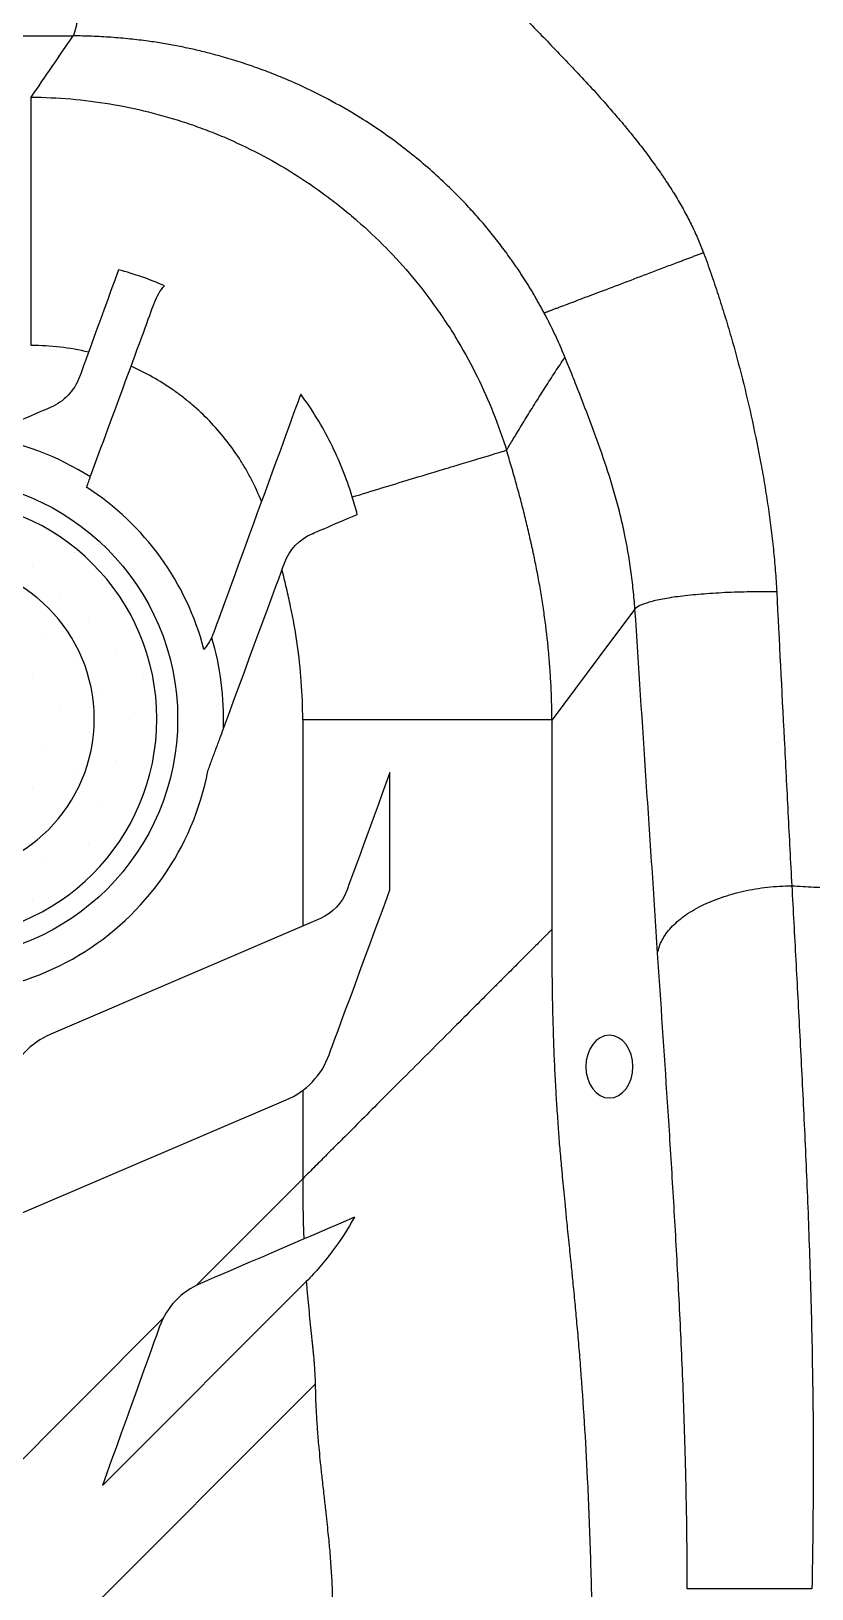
# Model space of a CAD drawing. Header units: inches. Extents: x -1 to 81, y -22 to 129.
# Drawn here: x 51.28 to 57.51, y 43.18 to 55.61 of the extents above; entities that cross this region are included whole.
import ezdxf

# ---------------------------------------------------------------- set-up
doc = ezdxf.new("R2010")
doc.units = ezdxf.units.IN
doc.header["$MEASUREMENT"] = 0
doc.layers.add('1', color=4, linetype='Continuous')

# ---------------------------------------------------------------- blocks, each defined once
blk = doc.blocks.new('*X7')
at = {"color": 0}
for p, q in [((200.597, 336.892), (200.597, 336.892)), ((200.995, 336.76), (200.995, 336.76)), ((200.332, 336.627), (200.332, 336.627)), ((201.393, 336.627), (201.393, 336.627)), ((199.669, 336.494), (199.669, 336.494)), ((200.73, 336.494), (200.73, 336.494)), ((201.791, 336.494), (201.791, 336.494)), ((200.067, 336.362), (200.067, 336.362)), ((201.128, 336.362), (201.128, 336.362)), ((202.188, 336.362), (202.188, 336.362)), ((199.404, 336.229), (199.404, 336.229)), ((200.465, 336.229), (200.465, 336.229)), ((201.525, 336.229), (201.525, 336.229)), ((202.586, 336.229), (202.586, 336.229)), ((199.802, 336.097), (199.802, 336.097)), ((200.863, 336.097), (200.863, 336.097)), ((201.923, 336.097), (201.923, 336.097)), ((199.537, 335.832), (199.537, 335.832)), ((200.2, 335.964), (200.2, 335.964)), ((200.597, 335.832), (200.597, 335.832)), ((201.26, 335.964), (201.26, 335.964)), ((201.658, 335.832), (201.658, 335.832)), ((202.321, 335.964), (202.321, 335.964)), ((202.719, 335.832), (202.719, 335.832)), ((199.934, 335.699), (199.934, 335.699)), ((200.995, 335.699), (200.995, 335.699)), ((202.056, 335.699), (202.056, 335.699)), ((199.272, 335.566), (199.272, 335.566)), ((200.332, 335.566), (200.332, 335.566)), ((201.393, 335.566), (201.393, 335.566)), ((202.454, 335.566), (202.454, 335.566)), ((199.669, 335.434), (199.669, 335.434)), ((200.73, 335.434), (200.73, 335.434)), ((201.791, 335.434), (201.791, 335.434)), ((202.851, 335.434), (202.851, 335.434)), ((199.006, 335.301), (199.006, 335.301)), ((200.067, 335.301), (200.067, 335.301)), ((201.128, 335.301), (201.128, 335.301)), ((202.188, 335.301), (202.188, 335.301)), ((199.404, 335.169), (199.404, 335.169)), ((200.465, 335.169), (200.465, 335.169)), ((201.525, 335.169), (201.525, 335.169)), ((202.586, 335.169), (202.586, 335.169)), ((199.802, 335.036), (199.802, 335.036)), ((200.863, 335.036), (200.863, 335.036)), ((201.923, 335.036), (201.923, 335.036)), ((202.984, 335.036), (202.984, 335.036)), ((199.139, 334.903), (199.139, 334.903)), ((200.2, 334.903), (200.2, 334.903)), ((201.26, 334.903), (201.26, 334.903)), ((202.321, 334.903), (202.321, 334.903)), ((199.537, 334.771), (199.537, 334.771)), ((199.934, 334.638), (199.934, 334.638)), ((200.597, 334.771), (200.597, 334.771)), ((200.995, 334.638), (200.995, 334.638)), ((201.658, 334.771), (201.658, 334.771)), ((202.056, 334.638), (202.056, 334.638)), ((202.719, 334.771), (202.719, 334.771)), ((199.272, 334.506), (199.272, 334.506)), ((200.332, 334.506), (200.332, 334.506)), ((201.393, 334.506), (201.393, 334.506)), ((202.454, 334.506), (202.454, 334.506)), ((199.669, 334.373), (199.669, 334.373)), ((200.73, 334.373), (200.73, 334.373)), ((201.791, 334.373), (201.791, 334.373)), ((202.851, 334.373), (202.851, 334.373)), ((199.006, 334.241), (199.006, 334.241)), ((200.067, 334.241), (200.067, 334.241)), ((201.128, 334.241), (201.128, 334.241)), ((202.188, 334.241), (202.188, 334.241)), ((199.404, 334.108), (199.404, 334.108)), ((200.465, 334.108), (200.465, 334.108)), ((201.525, 334.108), (201.525, 334.108)), ((202.586, 334.108), (202.586, 334.108)), ((199.802, 333.975), (199.802, 333.975)), ((200.863, 333.975), (200.863, 333.975)), ((201.923, 333.975), (201.923, 333.975)), ((200.2, 333.843), (200.2, 333.843)), ((201.26, 333.843), (201.26, 333.843)), ((202.321, 333.843), (202.321, 333.843)), ((199.537, 333.71), (199.537, 333.71)), ((200.597, 333.71), (200.597, 333.71)), ((201.658, 333.71), (201.658, 333.71)), ((199.934, 333.578), (199.934, 333.578)), ((200.332, 333.445), (200.332, 333.445)), ((200.995, 333.578), (200.995, 333.578)), ((201.393, 333.445), (201.393, 333.445)), ((202.056, 333.578), (202.056, 333.578)), ((202.454, 333.445), (202.454, 333.445)), ((199.669, 333.312), (199.669, 333.312)), ((200.73, 333.312), (200.73, 333.312)), ((201.791, 333.312), (201.791, 333.312)), ((200.067, 333.18), (200.067, 333.18)), ((201.128, 333.18), (201.128, 333.18)), ((200.465, 333.047), (200.465, 333.047)), ((201.525, 333.047), (201.525, 333.047)), ((200.863, 332.915), (200.863, 332.915))]:
    blk.add_line(p, q, dxfattribs=at)
blk = doc.blocks.new('DRAIN')
at = {"layer": '1', "color": 2}
for radius in [1.75, 1.25]:
    blk.add_circle((0, 0), radius, dxfattribs=at)
at = {"layer": '1', "color": 3, "xscale": 0.8339416050646733, "yscale": 0.8339416050646733, "zscale": 0.8339416050646733}
blk.add_blockref('*X7', (-167.604, -279.291), dxfattribs=at)
blk = doc.blocks.new('2026 PACE')
at = {"layer": '1', "color": 3, "linetype": 'Continuous', "lineweight": 25}
for p, q in [((56.598, 50.999), (56.404, 50.741)), ((56.404, 50.741), (55.936, 50.117)), ((55.936, 50.117), (53.946, 50.117)), ((53.946, 50.117), (53.946, 48.472)), ((55.936, 48.445), (55.936, 50.117)), ((54.642, 48.76), (54.642, 49.695)), ((53.946, 47.16), (53.946, 46.456)), ((53.946, 46.456), (53.094, 45.603)), ((52.347, 44.009), (53.974, 45.636)), ((52.831, 45.341), (49.938, 42.447)), ((41.302, 32.074), (54.046, 44.818))]:
    blk.add_line(p, q, dxfattribs=at)
blk.add_circle((51.032, 50.124), 1.916, dxfattribs=at)
for radius, start, end in [(2.283, 57.7198, 80.8424), (2.197, 14.6175, 57.2393), (2.283, 358.0414, 16.5885), (2.197, 252.5961, 349.1153)]:
    blk.add_arc((51.032, 50.124), radius, start, end, dxfattribs=at)
at = {"layer": '1', "color": 1, "extrusion": (0, 0, -1)}
blk.add_ellipse((56.394, 47.35), major_axis=(0, 0.25), ratio=0.752466, dxfattribs=at)
at = {"layer": '1', "color": 3, "linetype": 'Continuous', "lineweight": 25}
for points, knots in [([(52.113, 55.571), (52.114, 55.572), (52.115, 55.574), (52.117, 55.577), (52.118, 55.58), (52.12, 55.584), (52.122, 55.588), (52.124, 55.592), (52.125, 55.596), (52.127, 55.601), (52.128, 55.606), (52.13, 55.611), (52.131, 55.616), (52.133, 55.621), (52.134, 55.627), (52.136, 55.632), (52.137, 55.638), (52.139, 55.644), (52.14, 55.65), (52.141, 55.656), (52.143, 55.662), (52.144, 55.669), (52.145, 55.675), (52.146, 55.682), (52.148, 55.688), (52.149, 55.695), (52.15, 55.702), (52.151, 55.709), (52.152, 55.715), (52.153, 55.722), (52.154, 55.729), (52.155, 55.736), (52.156, 55.743), (52.157, 55.75), (52.158, 55.757), (52.159, 55.764), (52.16, 55.771), (52.161, 55.778), (52.162, 55.785), (52.163, 55.792), (52.164, 55.799), (52.165, 55.806), (52.165, 55.813), (52.166, 55.82), (52.167, 55.827), (52.168, 55.833), (52.169, 55.84), (52.173, 55.882), (52.181, 55.963), (52.191, 56.093), (52.199, 56.23), (52.207, 56.382), (52.213, 56.548), (52.217, 56.697), (52.219, 56.815), (52.22, 56.905), (52.22, 57.002), (52.22, 57.085), (52.22, 57.151), (52.22, 57.199), (52.219, 57.246), (52.219, 57.293), (52.218, 57.339), (52.217, 57.385), (52.216, 57.43), (52.214, 57.475), (52.213, 57.52), (52.212, 57.564), (52.21, 57.607), (52.209, 57.635), (52.208, 57.65)], [0, 0, 0, 0, 0.007204, 0.014303, 0.021302, 0.028203, 0.035009, 0.041724, 0.04835, 0.054889, 0.061344, 0.067718, 0.074011, 0.080225, 0.086363, 0.092426, 0.098415, 0.104331, 0.110175, 0.115948, 0.12165, 0.127284, 0.132848, 0.138343, 0.14377, 0.149129, 0.15442, 0.159643, 0.164799, 0.169888, 0.174909, 0.179863, 0.18475, 0.18957, 0.194323, 0.199009, 0.203628, 0.20818, 0.212666, 0.217084, 0.221435, 0.22572, 0.229937, 0.234088, 0.238173, 0.24219, 0.246141, 0.250025, 0.315037, 0.378191, 0.439712, 0.500005, 0.572403, 0.642814, 0.674888, 0.709366, 0.746274, 0.785666, 0.803798, 0.821861, 0.839858, 0.857792, 0.875669, 0.893496, 0.911282, 0.929038, 0.946774, 0.964504, 0.982243, 1, 1, 1, 1]), ([(54.161, 57.643), (54.166, 57.634), (54.175, 57.616), (54.188, 57.588), (54.203, 57.56), (54.217, 57.532), (54.232, 57.503), (54.248, 57.475), (54.264, 57.446), (54.281, 57.417), (54.298, 57.388), (54.315, 57.359), (54.333, 57.33), (54.351, 57.301), (54.369, 57.272), (54.389, 57.242), (54.408, 57.213), (54.428, 57.183), (54.448, 57.153), (54.489, 57.093), (54.556, 57.001), (54.65, 56.878), (54.749, 56.756), (54.843, 56.644), (54.938, 56.535), (55.036, 56.426), (55.147, 56.306), (55.269, 56.175), (55.403, 56.036), (55.548, 55.888), (55.678, 55.755), (55.802, 55.629), (55.909, 55.518), (56.021, 55.402), (56.135, 55.282), (56.25, 55.159), (56.36, 55.036), (56.452, 54.93), (56.523, 54.846), (56.578, 54.778), (56.624, 54.721), (56.668, 54.664), (56.71, 54.607), (56.751, 54.551), (56.791, 54.495), (56.829, 54.439), (56.866, 54.384), (56.901, 54.329), (56.935, 54.274), (56.967, 54.219), (56.997, 54.164), (57.026, 54.11), (57.053, 54.056), (57.079, 54.002), (57.103, 53.949), (57.125, 53.895), (57.138, 53.86), (57.145, 53.842)], [0, 0, 0, 0, 0.006435, 0.012936, 0.019502, 0.026131, 0.032822, 0.039572, 0.046382, 0.053249, 0.060172, 0.067151, 0.074185, 0.081274, 0.088417, 0.095616, 0.102871, 0.110182, 0.117551, 0.124978, 0.154642, 0.187454, 0.218895, 0.249978, 0.276453, 0.306125, 0.338985, 0.375023, 0.414147, 0.455784, 0.499999, 0.526924, 0.562484, 0.593675, 0.624979, 0.663372, 0.697063, 0.725969, 0.750014, 0.765334, 0.780478, 0.795445, 0.810235, 0.824849, 0.839285, 0.853548, 0.867641, 0.881567, 0.895329, 0.90893, 0.922372, 0.93566, 0.9488, 0.961798, 0.97466, 0.987393, 1, 1, 1, 1]), ([(45.768, 55.571), (45.831, 55.571), (45.963, 55.571), (46.147, 55.571), (46.35, 55.571), (46.561, 55.571), (46.773, 55.571), (47.037, 55.571), (47.357, 55.571), (47.753, 55.571), (48.147, 55.571), (48.542, 55.571), (48.945, 55.571), (49.344, 55.571), (49.74, 55.571), (50.13, 55.571), (50.492, 55.571), (50.812, 55.571), (51.077, 55.571), (51.308, 55.571), (51.518, 55.571), (51.716, 55.571), (51.882, 55.571), (52.014, 55.571), (52.08, 55.571), (52.113, 55.571)], [0, 0, 0, 0, 0.029438, 0.0625, 0.08737, 0.125, 0.16249, 0.1875, 0.25, 0.313466, 0.375, 0.436454, 0.5, 0.565644, 0.625, 0.687078, 0.75, 0.796578, 0.838256, 0.875, 0.905935, 0.9375, 0.96875, 0.984379, 1, 1, 1, 1]), ([(55.874, 53.361), (55.868, 53.371), (55.857, 53.393), (55.839, 53.425), (55.821, 53.457), (55.803, 53.489), (55.784, 53.521), (55.764, 53.553), (55.745, 53.585), (55.725, 53.617), (55.704, 53.649), (55.683, 53.681), (55.662, 53.713), (55.64, 53.745), (55.617, 53.778), (55.576, 53.836), (55.514, 53.919), (55.43, 54.025), (55.341, 54.129), (55.237, 54.243), (55.118, 54.364), (54.981, 54.491), (54.837, 54.613), (54.688, 54.729), (54.532, 54.839), (54.341, 54.96), (54.116, 55.087), (53.896, 55.192), (53.717, 55.266), (53.58, 55.318), (53.439, 55.365), (53.307, 55.405), (53.183, 55.438), (53.069, 55.466), (52.952, 55.49), (52.833, 55.512), (52.705, 55.531), (52.565, 55.548), (52.441, 55.559), (52.339, 55.565), (52.264, 55.569), (52.189, 55.571), (52.138, 55.571), (52.113, 55.571)], [0, 0, 0, 0, 0.008703, 0.017436, 0.0262, 0.034996, 0.043826, 0.05269, 0.061588, 0.070522, 0.079492, 0.088501, 0.097553, 0.106654, 0.115805, 0.125006, 0.156288, 0.18755, 0.218796, 0.250014, 0.291767, 0.333396, 0.375003, 0.416706, 0.458316, 0.5, 0.563535, 0.624992, 0.656062, 0.687208, 0.7185, 0.75, 0.774378, 0.799038, 0.823995, 0.849301, 0.874995, 0.905117, 0.937487, 0.952995, 0.968587, 0.984258, 1, 1, 1, 1]), ([(51.779, 55.083), (51.991, 55.082), (52.2, 55.063), (52.614, 54.995), (52.817, 54.944), (53.069, 54.861), (53.119, 54.843), (53.218, 54.805), (53.267, 54.786), (53.412, 54.724), (53.507, 54.679), (53.786, 54.534), (53.964, 54.423), (54.176, 54.265), (54.218, 54.233), (54.301, 54.166), (54.342, 54.132), (54.461, 54.028), (54.538, 53.956), (54.758, 53.731), (54.892, 53.57), (55.045, 53.355), (55.074, 53.311), (55.132, 53.223), (55.16, 53.178), (55.242, 53.041), (55.292, 52.948), (55.432, 52.665), (55.51, 52.469), (55.573, 52.267)], [0, 0, 0, 0, 0.125, 0.125, 0.25, 0.25, 0.28125, 0.28125, 0.3125, 0.3125, 0.375, 0.375, 0.5, 0.5, 0.53125, 0.53125, 0.5625, 0.5625, 0.625, 0.625, 0.75, 0.75, 0.78125, 0.78125, 0.8125, 0.8125, 0.875, 0.875, 1, 1, 1, 1]), ([(51.779, 53.102), (51.779, 53.222), (51.779, 53.341), (51.779, 53.576), (51.779, 53.691), (51.779, 53.915), (51.779, 54.023), (51.779, 54.228), (51.779, 54.325), (51.779, 54.505), (51.779, 54.588), (51.779, 54.737), (51.779, 54.803), (51.779, 54.917), (51.779, 54.965), (51.779, 55.039), (51.779, 55.066), (51.779, 55.083)], [0, 0, 0, 0, 0.125, 0.125, 0.25, 0.25, 0.375, 0.375, 0.5, 0.5, 0.625, 0.625, 0.75, 0.75, 0.875, 0.875, 1, 1, 1, 1]), ([(57.145, 53.842), (57.14, 53.84), (57.13, 53.836), (57.116, 53.831), (57.101, 53.825), (57.086, 53.819), (57.071, 53.814), (57.056, 53.808), (57.04, 53.802), (57.025, 53.797), (57.01, 53.791), (56.995, 53.785), (56.979, 53.779), (56.964, 53.773), (56.948, 53.767), (56.903, 53.75), (56.824, 53.721), (56.682, 53.667), (56.508, 53.6), (56.351, 53.541), (56.237, 53.498), (56.16, 53.469), (56.089, 53.442), (56.041, 53.424), (56.011, 53.413), (55.996, 53.407), (55.981, 53.401), (55.967, 53.396), (55.953, 53.391), (55.94, 53.386), (55.928, 53.381), (55.916, 53.377), (55.906, 53.373), (55.896, 53.369), (55.887, 53.366), (55.88, 53.363), (55.876, 53.361), (55.874, 53.361)], [0, 0, 0, 0, 0.009069, 0.018108, 0.027121, 0.036109, 0.045075, 0.05402, 0.062948, 0.071859, 0.080756, 0.08964, 0.098513, 0.107377, 0.116233, 0.125082, 0.186077, 0.250065, 0.370223, 0.499749, 0.561239, 0.623383, 0.686248, 0.749833, 0.766859, 0.784215, 0.801908, 0.819946, 0.838339, 0.857099, 0.876238, 0.89577, 0.91571, 0.936078, 0.956896, 0.978192, 1, 1, 1, 1]), ([(57.145, 53.842), (57.166, 53.786), (57.206, 53.675), (57.262, 53.508), (57.315, 53.34), (57.382, 53.116), (57.457, 52.835), (57.537, 52.497), (57.594, 52.214), (57.634, 51.988), (57.669, 51.761), (57.698, 51.534), (57.719, 51.307), (57.726, 51.193), (57.729, 51.137)], [0, 0, 0, 0, 0.0625, 0.125, 0.1875, 0.25, 0.375, 0.5, 0.625, 0.6875, 0.75, 0.875, 0.9375, 1, 1, 1, 1]), ([(52.476, 53.706), (52.313, 53.258), (52.165, 52.853), (52.165, 52.853), (52.124, 52.741), (52.04, 52.653), (51.931, 52.607), (51.931, 52.607), (51.707, 52.511), (51.396, 52.377)], [0.10769439, 0.10769439, 0.10769439, 0.10769439, 0.12121212, 0.12121212, 0.12121212, 0.15151515, 0.15151515, 0.15151515, 0.16081623, 0.16081623, 0.16081623, 0.16081623]), ([(52.251, 52.054), (52.471, 52.652), (52.763, 53.445), (52.763, 53.445), (52.781, 53.495), (52.808, 53.54), (52.842, 53.579)], [0.85992273, 0.85992273, 0.85992273, 0.85992273, 0.87878788, 0.87878788, 0.87878788, 0.89238448, 0.89238448, 0.89238448, 0.89238448]), ([(56.039, 53.009), (56.03, 53.031), (56, 53.102), (55.947, 53.219), (55.899, 53.314), (55.874, 53.361)], [0, 0, 0, 0, 0.0286658, 0.0911658, 0.1536658, 0.1536658, 0.1536658, 0.1536658]), ([(52.237, 53.049), (52.162, 53.067), (52.086, 53.08), (51.934, 53.098), (51.856, 53.102), (51.779, 53.102)], [0, 0, 0, 0, 0.5, 0.5, 1, 1, 1, 1]), ([(53.617, 51.858), (53.593, 51.918), (53.567, 51.976), (53.522, 52.062), (53.507, 52.09), (53.475, 52.145), (53.458, 52.173), (53.37, 52.308), (53.291, 52.408), (53.158, 52.546), (53.111, 52.589), (53.038, 52.652), (53.012, 52.672), (52.961, 52.712), (52.936, 52.731), (52.804, 52.822), (52.693, 52.884), (52.576, 52.936)], [0, 0, 0, 0, 0.125, 0.125, 0.1875, 0.1875, 0.25, 0.25, 0.5, 0.5, 0.625, 0.625, 0.6875, 0.6875, 0.75, 0.75, 1, 1, 1, 1]), ([(55.573, 52.267), (55.582, 52.282), (55.6, 52.312), (55.627, 52.357), (55.67, 52.428), (55.729, 52.525), (55.805, 52.647), (55.882, 52.769), (55.96, 52.89), (56.013, 52.969), (56.039, 53.009)], [0, 0, 0, 0, 0.058537, 0.117338, 0.176401, 0.33835, 0.501669, 0.666373, 0.832478, 1, 1, 1, 1]), ([(56.598, 50.999), (56.594, 51.051), (56.585, 51.154), (56.56, 51.359), (56.525, 51.562), (56.479, 51.763), (56.426, 51.961), (56.347, 52.206), (56.241, 52.497), (56.148, 52.738), (56.08, 52.909), (56.05, 52.983), (56.039, 53.009)], [0.1536658, 0.1536658, 0.1536658, 0.1536658, 0.2161658, 0.2786658, 0.4036658, 0.4661658, 0.5286658, 0.6536658, 0.7786658, 0.9036658, 0.9661658, 1, 1, 1, 1]), ([(53.93, 52.714), (53.848, 52.488), (53.232, 50.804), (53.232, 50.804), (53.228, 50.794), (53.224, 50.785), (53.22, 50.776)], [0.09294334, 0.09294334, 0.09294334, 0.09294334, 0.12121212, 0.12121212, 0.12121212, 0.12396687, 0.12396687, 0.12396687, 0.12396687]), ([(54.341, 51.894), (54.296, 52.043), (54.239, 52.186), (54.102, 52.459), (54.022, 52.59), (53.93, 52.714)], [0, 0, 0, 0, 0.5, 0.5, 1, 1, 1, 1]), ([(54.341, 51.894), (54.503, 51.943), (54.657, 51.99), (54.937, 52.075), (55.064, 52.113), (55.279, 52.178), (55.369, 52.205), (55.504, 52.246), (55.55, 52.26), (55.573, 52.267)], [0, 0, 0, 0, 0.25, 0.25, 0.5, 0.5, 0.75, 0.75, 1, 1, 1, 1]), ([(55.936, 50.117), (55.935, 50.132), (55.935, 50.163), (55.934, 50.209), (55.933, 50.255), (55.932, 50.3), (55.93, 50.346), (55.928, 50.399), (55.924, 50.46), (55.918, 50.551), (55.905, 50.71), (55.884, 50.891), (55.857, 51.071), (55.839, 51.183), (55.822, 51.272), (55.809, 51.339), (55.8, 51.386), (55.794, 51.414), (55.792, 51.425), (55.787, 51.445), (55.783, 51.467), (55.778, 51.489), (55.774, 51.506), (55.77, 51.522), (55.763, 51.556), (55.746, 51.628), (55.725, 51.716), (55.703, 51.805), (55.686, 51.871), (55.668, 51.937), (55.644, 52.025), (55.613, 52.135), (55.586, 52.222), (55.573, 52.267)], [0, 0, 0, 0, 0.020995, 0.041977, 0.062948, 0.083906, 0.104853, 0.125788, 0.157109, 0.188414, 0.250906, 0.375614, 0.437896, 0.500164, 0.531301, 0.562444, 0.593596, 0.596712, 0.601386, 0.609176, 0.62476, 0.632553, 0.640347, 0.648141, 0.655937, 0.687127, 0.749551, 0.780788, 0.812043, 0.843101, 0.87461, 0.936696, 1, 1, 1, 1]), ([(52.221, 51.971), (52.227, 51.989), (52.233, 52.004), (52.241, 52.025), (52.243, 52.031), (52.248, 52.043), (52.25, 52.049), (52.251, 52.054)], [0, 0, 0, 0, 0.5, 0.5, 0.75, 0.75, 1, 1, 1, 1]), ([(53.314, 50.046), (53.523, 50.615), (53.801, 51.367), (53.801, 51.367), (53.839, 51.473), (53.919, 51.557), (54.022, 51.601), (54.022, 51.601), (54.167, 51.663), (54.382, 51.755)], [0.85994294, 0.85994294, 0.85994294, 0.85994294, 0.87878788, 0.87878788, 0.87878788, 0.90909091, 0.90909091, 0.90909091, 0.91674912, 0.91674912, 0.91674912, 0.91674912]), ([(53.946, 50.117), (53.946, 50.321), (53.931, 50.523), (53.888, 50.822), (53.87, 50.921), (53.839, 51.069), (53.828, 51.118), (53.805, 51.216), (53.793, 51.265), (53.781, 51.314)], [0, 0, 0, 0, 0.5, 0.5, 0.75, 0.75, 0.875, 0.875, 1, 1, 1, 1]), ([(57.729, 51.137), (57.694, 51.137), (57.625, 51.138), (57.52, 51.137), (57.417, 51.135), (57.316, 51.131), (57.218, 51.125), (57.095, 51.116), (56.955, 51.102), (56.815, 51.08), (56.706, 51.055), (56.632, 51.028), (56.605, 51.009), (56.598, 50.999)], [0, 0, 0, 0, 0.0625, 0.125, 0.1875, 0.25, 0.3125, 0.375, 0.5, 0.625, 0.75, 0.875, 1, 1, 1, 1]), ([(57.729, 51.137), (57.749, 50.745), (57.769, 50.353), (57.799, 49.766), (57.809, 49.57), (57.824, 49.277), (57.829, 49.18), (57.839, 48.985), (57.844, 48.889), (57.85, 48.793)], [0, 0, 0, 0, 0.5, 0.5, 0.75, 0.75, 0.875, 0.875, 1, 1, 1, 1]), ([(56.779, 48.256), (56.764, 48.484), (56.749, 48.713), (56.719, 49.17), (56.703, 49.399), (56.658, 50.085), (56.628, 50.542), (56.598, 50.999)], [0, 0, 0, 0, 0.25, 0.25, 0.5, 0.5, 1, 1, 1, 1]), ([(53.22, 50.776), (53.213, 50.761), (53.205, 50.745), (53.185, 50.712), (53.172, 50.695), (53.158, 50.678)], [0, 0, 0, 0, 0.5, 0.5, 1, 1, 1, 1]), ([(53.189, 49.709), (53.2, 49.739), (53.211, 49.768), (53.233, 49.826), (53.243, 49.855), (53.259, 49.898), (53.264, 49.912), (53.275, 49.94), (53.28, 49.954), (53.295, 49.995), (53.305, 50.021), (53.314, 50.046)], [0, 0, 0, 0, 0.25, 0.25, 0.5, 0.5, 0.625, 0.625, 0.75, 0.75, 1, 1, 1, 1]), ([(54.642, 49.695), (54.472, 49.228), (54.298, 48.755), (54.298, 48.755), (54.261, 48.654), (54.185, 48.575), (54.087, 48.533), (54.087, 48.533), (51.935, 47.608), (51.935, 47.608), (51.775, 47.54), (51.652, 47.411), (51.593, 47.248), (51.593, 47.248), (50.927, 45.394), (50.927, 45.394), (50.89, 45.294), (50.814, 45.214), (50.716, 45.172), (50.716, 45.172), (48.551, 44.252), (48.551, 44.252), (48.392, 44.185), (48.269, 44.055), (48.21, 43.892), (48.21, 43.892), (47.536, 42.056), (47.536, 42.056), (47.499, 41.955), (47.423, 41.875), (47.325, 41.833), (47.325, 41.833), (45.173, 40.909), (45.173, 40.909), (45.014, 40.841), (44.891, 40.711), (44.831, 40.549), (44.831, 40.549), (44.173, 38.698), (44.173, 38.698), (44.136, 38.597), (44.06, 38.517), (43.962, 38.475), (43.962, 38.475), (41.798, 37.555), (41.798, 37.555), (41.638, 37.488), (41.515, 37.358), (41.456, 37.195), (41.456, 37.195), (40.782, 35.359), (40.782, 35.359), (40.745, 35.258), (40.67, 35.178), (40.571, 35.137), (40.571, 35.137), (38.419, 34.212), (38.419, 34.212), (38.26, 34.144), (38.137, 34.014), (38.077, 33.852), (38.077, 33.852), (37.411, 31.998), (37.411, 31.998), (37.375, 31.898), (37.299, 31.818), (37.2, 31.776), (37.2, 31.776), (37.054, 31.714), (36.837, 31.622)], [0.1058259, 0.1058259, 0.1058259, 0.1058259, 0.1212121, 0.1212121, 0.1212121, 0.1515152, 0.1515152, 0.1515152, 0.1818182, 0.1818182, 0.1818182, 0.2121212, 0.2121212, 0.2121212, 0.2424242, 0.2424242, 0.2424242, 0.2727273, 0.2727273, 0.2727273, 0.3030303, 0.3030303, 0.3030303, 0.3333333, 0.3333333, 0.3333333, 0.3636364, 0.3636364, 0.3636364, 0.3939394, 0.3939394, 0.3939394, 0.4242424, 0.4242424, 0.4242424, 0.4545455, 0.4545455, 0.4545455, 0.4848485, 0.4848485, 0.4848485, 0.5151515, 0.5151515, 0.5151515, 0.5454545, 0.5454545, 0.5454545, 0.5757576, 0.5757576, 0.5757576, 0.6060606, 0.6060606, 0.6060606, 0.6363636, 0.6363636, 0.6363636, 0.6666667, 0.6666667, 0.6666667, 0.6969697, 0.6969697, 0.6969697, 0.7272727, 0.7272727, 0.7272727, 0.7575758, 0.7575758, 0.7575758, 0.7654586, 0.7654586, 0.7654586, 0.7654586]), ([(57.85, 48.793), (57.908, 48.789), (58.025, 48.783), (58.2, 48.773), (58.375, 48.764), (58.55, 48.755), (58.725, 48.747), (58.901, 48.739), (59.076, 48.731), (59.251, 48.723), (59.427, 48.716), (59.602, 48.709), (59.777, 48.702), (59.953, 48.695), (60.128, 48.689), (60.303, 48.683), (60.479, 48.678), (60.654, 48.673), (60.83, 48.668), (61.005, 48.663), (61.181, 48.659), (61.356, 48.654), (61.532, 48.651), (61.707, 48.647), (61.883, 48.644), (62.058, 48.641), (62.234, 48.638), (62.41, 48.636), (62.585, 48.634), (62.761, 48.632), (62.936, 48.631), (63.112, 48.63), (63.288, 48.629), (63.463, 48.628), (63.639, 48.628), (63.814, 48.628), (63.99, 48.628), (64.166, 48.629), (64.341, 48.63), (64.517, 48.631), (64.693, 48.633), (64.868, 48.635), (65.044, 48.637), (65.219, 48.639), (65.395, 48.642), (65.57, 48.645), (65.746, 48.648), (65.922, 48.652), (66.097, 48.656), (66.273, 48.66), (66.448, 48.664), (66.624, 48.669), (66.799, 48.674), (66.974, 48.68), (67.15, 48.685), (67.325, 48.691), (67.501, 48.697), (67.676, 48.704), (67.851, 48.711), (68.027, 48.718), (68.202, 48.725), (68.377, 48.733), (68.553, 48.741), (68.728, 48.749), (68.903, 48.758), (69.078, 48.767), (69.253, 48.776), (69.477, 48.788), (69.75, 48.804), (70.072, 48.823), (70.393, 48.843), (70.714, 48.864), (71.036, 48.886), (71.356, 48.91), (71.677, 48.934), (71.998, 48.959), (72.318, 48.985), (72.639, 49.012), (72.959, 49.04), (73.279, 49.069), (73.492, 49.089), (73.599, 49.099)], [0, 0, 0, 0, 0.011127, 0.022254, 0.033381, 0.044507, 0.055634, 0.06676, 0.077886, 0.089012, 0.100138, 0.111264, 0.12239, 0.133515, 0.14464, 0.155766, 0.166891, 0.178016, 0.189141, 0.200267, 0.211392, 0.222517, 0.233643, 0.244768, 0.255894, 0.26702, 0.278145, 0.289271, 0.300397, 0.311524, 0.32265, 0.333777, 0.344903, 0.35603, 0.367157, 0.378283, 0.38941, 0.400537, 0.411663, 0.42279, 0.433916, 0.445043, 0.456169, 0.467295, 0.478421, 0.489547, 0.500672, 0.511797, 0.522923, 0.534048, 0.545173, 0.556298, 0.567424, 0.578549, 0.589674, 0.6008, 0.611925, 0.623051, 0.634177, 0.645303, 0.656429, 0.667555, 0.678682, 0.689808, 0.700935, 0.712062, 0.723189, 0.734316, 0.754755, 0.775195, 0.795634, 0.816072, 0.836509, 0.856946, 0.877382, 0.897818, 0.918254, 0.93869, 0.959126, 0.979563, 1, 1, 1, 1]), ([(37.579, 31.562), (37.758, 32.046), (37.944, 32.55), (37.944, 32.55), (37.981, 32.65), (38.057, 32.73), (38.155, 32.772), (38.155, 32.772), (40.3, 33.688), (40.3, 33.688), (40.458, 33.756), (40.581, 33.885), (40.641, 34.048), (40.641, 34.048), (41.323, 35.894), (41.323, 35.894), (41.359, 35.994), (41.435, 36.074), (41.533, 36.116), (41.533, 36.116), (43.678, 37.032), (43.678, 37.032), (43.837, 37.1), (43.96, 37.229), (44.019, 37.391), (44.019, 37.391), (44.698, 39.247), (44.698, 39.247), (44.735, 39.347), (44.81, 39.427), (44.908, 39.469), (44.908, 39.469), (47.054, 40.385), (47.054, 40.385), (47.212, 40.453), (47.335, 40.582), (47.395, 40.744), (47.395, 40.744), (48.077, 42.591), (48.077, 42.591), (48.113, 42.691), (48.189, 42.771), (48.287, 42.813), (48.287, 42.813), (50.432, 43.729), (50.432, 43.729), (50.591, 43.796), (50.714, 43.926), (50.773, 44.088), (50.773, 44.088), (51.46, 45.946), (51.46, 45.946), (51.496, 46.047), (51.572, 46.126), (51.67, 46.168), (51.67, 46.168), (53.815, 47.084), (53.815, 47.084), (53.974, 47.152), (54.097, 47.281), (54.156, 47.444), (54.156, 47.444), (54.441, 48.214), (54.642, 48.76)], [0.256938, 0.256938, 0.256938, 0.256938, 0.2727273, 0.2727273, 0.2727273, 0.3030303, 0.3030303, 0.3030303, 0.3333333, 0.3333333, 0.3333333, 0.3636364, 0.3636364, 0.3636364, 0.3939394, 0.3939394, 0.3939394, 0.4242424, 0.4242424, 0.4242424, 0.4545455, 0.4545455, 0.4545455, 0.4848485, 0.4848485, 0.4848485, 0.5151515, 0.5151515, 0.5151515, 0.5454545, 0.5454545, 0.5454545, 0.5757576, 0.5757576, 0.5757576, 0.6060606, 0.6060606, 0.6060606, 0.6363636, 0.6363636, 0.6363636, 0.6666667, 0.6666667, 0.6666667, 0.6969697, 0.6969697, 0.6969697, 0.7272727, 0.7272727, 0.7272727, 0.7575758, 0.7575758, 0.7575758, 0.7878788, 0.7878788, 0.7878788, 0.8181818, 0.8181818, 0.8181818, 0.8484848, 0.8484848, 0.8484848, 0.8680595, 0.8680595, 0.8680595, 0.8680595]), ([(56.779, 48.256), (56.785, 48.291), (56.797, 48.326), (56.833, 48.394), (56.857, 48.428), (56.917, 48.492), (56.952, 48.523), (57.033, 48.581), (57.078, 48.608), (57.177, 48.658), (57.231, 48.68), (57.344, 48.719), (57.404, 48.736), (57.527, 48.763), (57.591, 48.774), (57.72, 48.788), (57.785, 48.792), (57.85, 48.792)], [0, 0, 0, 0, 0.125, 0.125, 0.25, 0.25, 0.375, 0.375, 0.5, 0.5, 0.625, 0.625, 0.75, 0.75, 0.875, 0.875, 1, 1, 1, 1]), ([(57.85, 48.793), (57.86, 48.597), (57.871, 48.4), (57.892, 48.001), (57.903, 47.8), (57.924, 47.39), (57.935, 47.181), (57.95, 46.861), (57.955, 46.753), (57.965, 46.534), (57.97, 46.424), (57.983, 46.088), (57.991, 45.857), (58.002, 45.499), (58.005, 45.378), (58.011, 45.129), (58.013, 45.003), (58.017, 44.743), (58.019, 44.61), (58.02, 44.44), (58.02, 44.405), (58.02, 44.336), (58.02, 44.301), (58.02, 44.196), (58.02, 44.126), (58.02, 43.914), (58.019, 43.77), (58.015, 43.48), (58.013, 43.333), (58.01, 43.185)], [0, 0, 0, 0, 0.125, 0.125, 0.25, 0.25, 0.375, 0.375, 0.4375, 0.4375, 0.5, 0.5, 0.625, 0.625, 0.6875, 0.6875, 0.75, 0.75, 0.8125, 0.8125, 0.828125, 0.828125, 0.84375, 0.84375, 0.875, 0.875, 0.9375, 0.9375, 1, 1, 1, 1]), ([(55.936, 48.445), (55.935, 48.444), (55.933, 48.442), (55.93, 48.439), (55.926, 48.436), (55.923, 48.432), (55.919, 48.428), (55.914, 48.423), (55.909, 48.419), (55.904, 48.414), (55.899, 48.408), (55.893, 48.402), (55.887, 48.396), (55.88, 48.39), (55.873, 48.383), (55.866, 48.375), (55.858, 48.368), (55.85, 48.359), (55.834, 48.343), (55.808, 48.317), (55.767, 48.277), (55.721, 48.23), (55.671, 48.18), (55.617, 48.126), (55.57, 48.08), (55.531, 48.04), (55.492, 48.001), (55.426, 47.935), (55.318, 47.827), (55.156, 47.665), (54.962, 47.471), (54.761, 47.27), (54.582, 47.092), (54.421, 46.93), (54.302, 46.811), (54.224, 46.733), (54.182, 46.691), (54.139, 46.648), (54.093, 46.602), (54.046, 46.555), (53.997, 46.506), (53.963, 46.473), (53.946, 46.456)], [0, 0, 0, 0, 0.006862, 0.013783, 0.020763, 0.027803, 0.034903, 0.042064, 0.049286, 0.056571, 0.06392, 0.071334, 0.07881, 0.086349, 0.09395, 0.101613, 0.109339, 0.11713, 0.124987, 0.154324, 0.184937, 0.216846, 0.250073, 0.280447, 0.312547, 0.328162, 0.343778, 0.375013, 0.428929, 0.500012, 0.597705, 0.68122, 0.749979, 0.815256, 0.874998, 0.890817, 0.907318, 0.924501, 0.942364, 0.960905, 0.980117, 1, 1, 1, 1]), ([(56.273, 41.406), (56.273, 41.427), (56.273, 41.469), (56.273, 41.532), (56.273, 41.594), (56.273, 41.656), (56.272, 41.717), (56.272, 41.778), (56.272, 41.839), (56.272, 41.899), (56.271, 41.959), (56.271, 42.019), (56.27, 42.078), (56.27, 42.137), (56.269, 42.195), (56.269, 42.253), (56.268, 42.311), (56.267, 42.368), (56.267, 42.424), (56.266, 42.481), (56.265, 42.537), (56.264, 42.592), (56.263, 42.647), (56.263, 42.702), (56.262, 42.757), (56.261, 42.811), (56.259, 42.864), (56.257, 43.001), (56.251, 43.219), (56.243, 43.512), (56.232, 43.794), (56.218, 44.131), (56.196, 44.519), (56.172, 44.866), (56.151, 45.125), (56.136, 45.299), (56.12, 45.47), (56.105, 45.624), (56.089, 45.783), (56.075, 45.917), (56.063, 46.034), (56.055, 46.116), (56.048, 46.183), (56.041, 46.259), (56.032, 46.345), (56.023, 46.444), (56.012, 46.56), (56, 46.693), (55.988, 46.852), (55.977, 47.014), (55.966, 47.187), (55.957, 47.366), (55.951, 47.512), (55.948, 47.618), (55.946, 47.682), (55.944, 47.747), (55.942, 47.813), (55.941, 47.88), (55.94, 47.948), (55.939, 48.016), (55.938, 48.086), (55.937, 48.156), (55.936, 48.227), (55.936, 48.299), (55.936, 48.371), (55.936, 48.42), (55.936, 48.445)], [0, 0, 0, 0, 0.007882, 0.015714, 0.023497, 0.031232, 0.038918, 0.046557, 0.054147, 0.061691, 0.069187, 0.076637, 0.084041, 0.091399, 0.098712, 0.10598, 0.113204, 0.120383, 0.12752, 0.134613, 0.141663, 0.148671, 0.155638, 0.162563, 0.169448, 0.176292, 0.183097, 0.189863, 0.228772, 0.266781, 0.304009, 0.340584, 0.403502, 0.467718, 0.496208, 0.526, 0.552656, 0.581846, 0.604885, 0.635672, 0.652434, 0.666695, 0.678455, 0.687715, 0.705958, 0.722788, 0.738207, 0.763795, 0.787579, 0.812645, 0.836683, 0.861993, 0.886969, 0.895294, 0.903659, 0.912071, 0.920534, 0.929057, 0.937643, 0.946299, 0.95503, 0.963842, 0.97274, 0.981729, 0.990814, 1, 1, 1, 1]), ([(57.015, 43.185), (57.015, 43.416), (57.013, 43.647), (57.007, 43.936), (57.006, 43.994), (57.004, 44.109), (57.002, 44.167), (56.998, 44.338), (56.994, 44.451), (56.983, 44.785), (56.974, 45.003), (56.954, 45.43), (56.943, 45.64), (56.926, 45.952), (56.92, 46.055), (56.908, 46.26), (56.902, 46.362), (56.884, 46.666), (56.871, 46.867), (56.832, 47.465), (56.805, 47.859), (56.779, 48.256)], [0, 0, 0, 0, 0.125, 0.125, 0.15625, 0.15625, 0.1875, 0.1875, 0.25, 0.25, 0.375, 0.375, 0.5, 0.5, 0.5625, 0.5625, 0.625, 0.625, 0.75, 0.75, 1, 1, 1, 1]), ([(53.946, 46.456), (53.946, 46.445), (53.946, 46.422), (53.947, 46.389), (53.947, 46.357), (53.947, 46.325), (53.947, 46.294), (53.948, 46.264), (53.948, 46.235), (53.948, 46.206), (53.949, 46.177), (53.949, 46.15), (53.95, 46.123), (53.951, 46.097), (53.951, 46.071), (53.952, 46.046), (53.953, 46.022), (53.954, 45.998), (53.954, 45.983), (53.955, 45.975)], [0, 0, 0, 0, 0.069552, 0.137752, 0.204601, 0.270099, 0.334246, 0.397043, 0.45849, 0.518588, 0.577337, 0.634737, 0.69079, 0.745496, 0.798856, 0.850869, 0.901538, 0.950863, 1, 1, 1, 1]), ([(54.359, 46.149), (53.79, 45.904), (53.128, 45.619), (53.128, 45.619), (52.977, 45.555), (52.861, 45.432), (52.804, 45.278), (52.804, 45.278), (52.534, 44.528), (52.347, 44.009)], [0.16454481, 0.16454481, 0.16454481, 0.16454481, 0.18181818, 0.18181818, 0.18181818, 0.21212121, 0.21212121, 0.21212121, 0.23194138, 0.23194138, 0.23194138, 0.23194138]), ([(54.359, 46.149), (54.307, 46.056), (54.249, 45.966), (54.153, 45.837), (54.119, 45.795), (54.049, 45.713), (54.013, 45.674), (53.974, 45.636)], [0, 0, 0, 0, 0.5, 0.5, 0.75, 0.75, 1, 1, 1, 1]), ([(53.974, 45.636), (53.975, 45.629), (53.976, 45.614), (53.978, 45.593), (53.982, 45.544), (53.989, 45.469), (53.999, 45.368), (54.009, 45.269), (54.017, 45.193), (54.023, 45.138), (54.026, 45.104), (54.03, 45.069), (54.033, 45.034), (54.036, 44.998), (54.039, 44.962), (54.041, 44.926), (54.043, 44.89), (54.045, 44.854), (54.046, 44.83), (54.046, 44.818)], [0, 0, 0, 0, 0.0234958, 0.0468689, 0.0701198, 0.1819325, 0.2955658, 0.4110803, 0.5285334, 0.5700204, 0.6127601, 0.6567547, 0.7020062, 0.7485162, 0.7962866, 0.8453188, 0.8956143, 0.9471742, 1, 1, 1, 1]), ([(54.046, 44.818), (54.046, 44.806), (54.047, 44.781), (54.047, 44.744), (54.048, 44.706), (54.05, 44.667), (54.052, 44.628), (54.054, 44.588), (54.056, 44.547), (54.059, 44.505), (54.062, 44.462), (54.065, 44.418), (54.07, 44.361), (54.077, 44.285), (54.087, 44.183), (54.1, 44.063), (54.114, 43.94), (54.127, 43.823), (54.138, 43.722), (54.147, 43.633), (54.155, 43.557), (54.162, 43.482), (54.168, 43.408), (54.173, 43.33), (54.178, 43.254), (54.181, 43.182), (54.183, 43.112), (54.184, 43.066), (54.184, 43.044)], [0, 0, 0, 0, 0.019742, 0.040015, 0.06082, 0.082159, 0.104032, 0.12644, 0.149384, 0.172865, 0.196882, 0.221438, 0.246532, 0.293758, 0.351744, 0.420491, 0.5, 0.564465, 0.622044, 0.672737, 0.716545, 0.753469, 0.799062, 0.842847, 0.884829, 0.925012, 0.9634, 1, 1, 1, 1]), ([(58.01, 43.185), (57.949, 43.185), (57.888, 43.185), (57.768, 43.185), (57.708, 43.185), (57.594, 43.185), (57.539, 43.185), (57.435, 43.185), (57.386, 43.185), (57.295, 43.185), (57.254, 43.185), (57.179, 43.185), (57.147, 43.185), (57.091, 43.185), (57.068, 43.185), (57.034, 43.185), (57.022, 43.185), (57.015, 43.185)], [0, 0, 0, 0, 0.125, 0.125, 0.25, 0.25, 0.375, 0.375, 0.5, 0.5, 0.625, 0.625, 0.75, 0.75, 0.875, 0.875, 1, 1, 1, 1])]:
    blk.add_open_spline(points, degree=3, knots=knots, dxfattribs=at)
for points in [[(51.779, 55.083), (51.89, 55.246), (52.002, 55.408), (52.113, 55.571)], [(52.842, 53.579), (52.724, 53.63), (52.602, 53.672), (52.476, 53.706)], [(54.382, 51.755), (54.369, 51.801), (54.355, 51.848), (54.341, 51.894)]]:
    blk.add_open_spline(points, degree=3, dxfattribs=at)
at = {"layer": '1', "xscale": -1}
blk.add_blockref('DRAIN', (51.032, 50.124), dxfattribs=at)

msp = doc.modelspace()

# ---------------------------------------------------------------- block references
msp.add_blockref('2026 PACE', (-0.5, 0))

doc.saveas('drawing.dxf')
